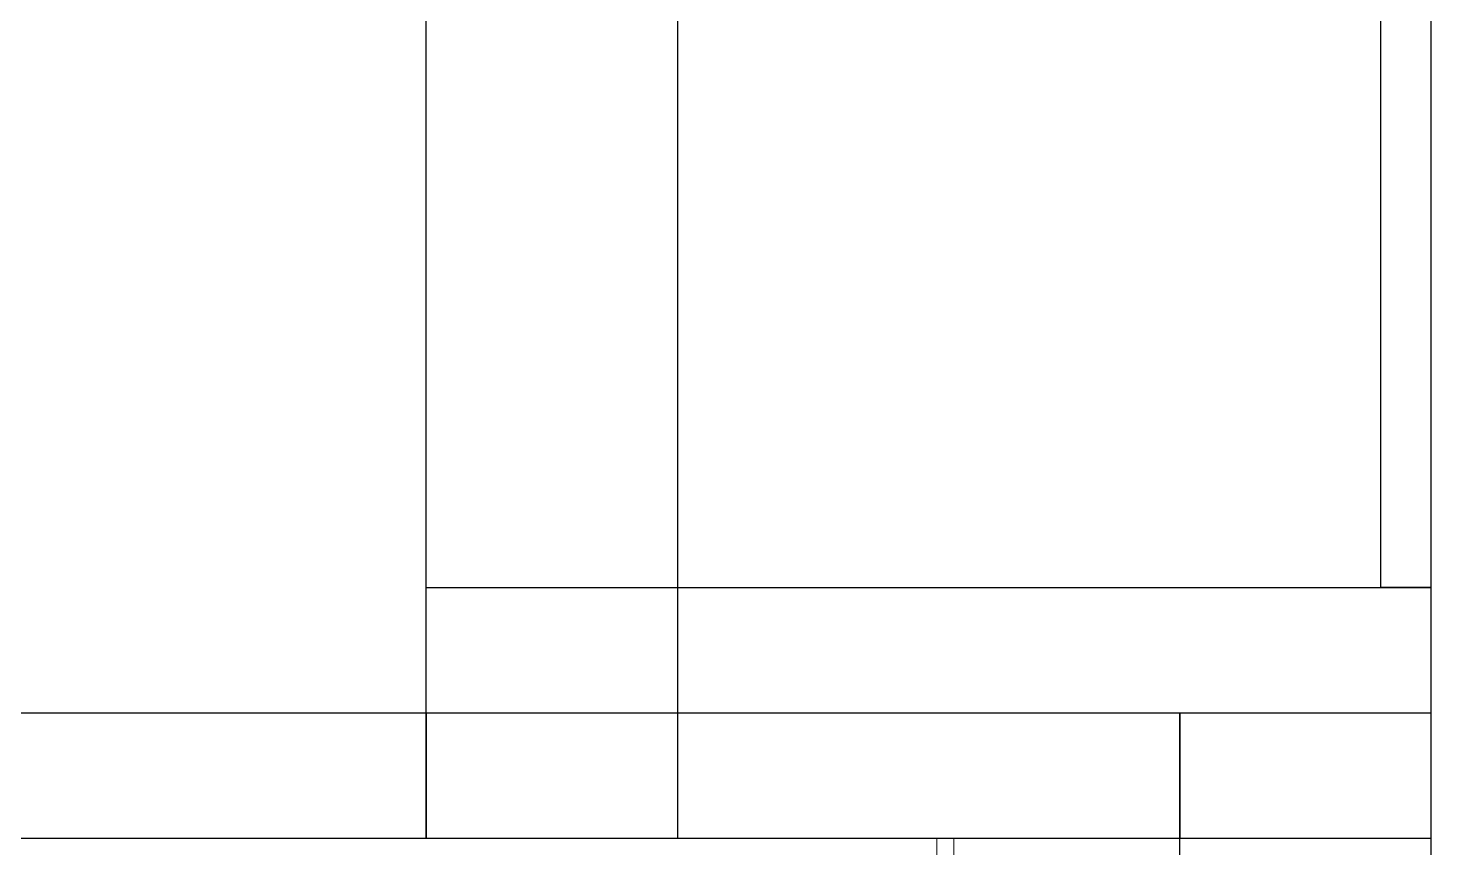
# Model space of a CAD drawing. Header units: millimetres. Extents: x 0 to 145404, y 0 to 194550.
# Drawn here: x 131042 to 133275, y 159381 to 160687 of the extents above; entities that cross this region are included whole.
import ezdxf

# ---------------------------------------------------------------- set-up
doc = ezdxf.new("R2010")
doc.units = ezdxf.units.MM
doc.layers.add('АР - мебель', color=7, linetype='Continuous', lineweight=9, true_color=0x787878)
for name, color, linetype, lineweight in [('АР - Монолит', 56, 'Continuous', 30), ('АР - Наружная стена', 144, 'Continuous', 30), ('АР - Перегородки 80', 32, 'Continuous', 30)]:
    doc.layers.add(name, color=color, linetype=linetype, lineweight=lineweight)

# ---------------------------------------------------------------- blocks, each defined once
blk = doc.blocks.new('КРТ37_1550х2200')
for points in [[(-1161.7, -360), (-1161.7, 0), (-801.7, 0)], [(-1161.7, -360), (-801.7, -360), (-801.7, 0)], [(775, 0), (-775, 0)], [(-775, -2200), (-775, 0)]]:
    blk.add_lwpolyline(points)
blk = doc.blocks.new('Квартира 2К 9900 тип 7')
at = {"layer": 'АР - Монолит'}
blk.add_lwpolyline([(0, 9900), (0, 10100), (6650, 10100), (6650, 9900)], close=True, dxfattribs=at)
at = {"layer": 'АР - Наружная стена'}
blk.add_lwpolyline([(7050, 10100), (7050, 3280), (6650, 3280), (6650, 10100)], close=True, dxfattribs=at)
at = {"layer": 'АР - мебель', "xscale": -1}
blk.add_blockref('КРТ37_1550х2200', (5488.3, 9900), dxfattribs=at)
blk = doc.blocks.new('Квартира 1К 6300 тип 39')
at = {"layer": 'АР - Монолит'}
blk.add_lwpolyline([(0, 0), (0, 200), (5450, 200), (5450, 0)], close=True, dxfattribs=at)
at = {"layer": 'АР - Наружная стена'}
for points in [[(5850, 3290), (5850, 0), (5450, 0), (5450, 3290)], [(5450, 400), (7050, 400), (7050, 0), (5450, 0)]]:
    blk.add_lwpolyline(points, close=True, dxfattribs=at)
at = {"layer": 'АР - Перегородки 80'}
blk.add_lwpolyline([(7050, 2890), (7050, 400), (6970, 400), (6970, 2890)], close=True, dxfattribs=at)
blk = doc.blocks.new('V_Section_1')
for name, p in [('Квартира 1К 6300 тип 39', (8950, -16300)), ('Квартира 2К 9900 тип 7', (8950, -26200))]:
    blk.add_blockref(name, p)

msp = doc.modelspace()

# ---------------------------------------------------------------- block references
msp.add_blockref('V_Section_1', (117275.5, 175696.1))

doc.saveas('drawing.dxf')
